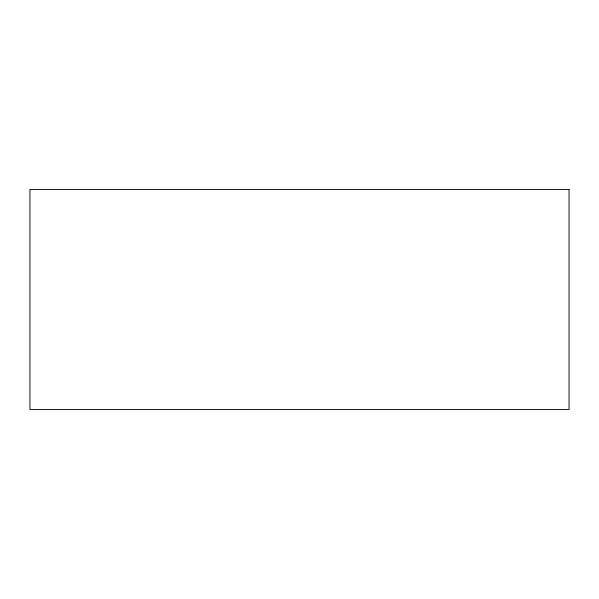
<?xml version="1.0" encoding="UTF-8"?>
<svg xmlns="http://www.w3.org/2000/svg" width="599" height="599" viewBox="0 0 599 599"><rect width="100%" height="100%" fill="white"/><g stroke="black" fill="none" stroke-linecap="round" stroke-linejoin="round"><path stroke-width="0.9" d="M569.05 189.434L29.95 189.434L29.95 409.566L569.05 409.566L569.05 189.434"/></g></svg>
